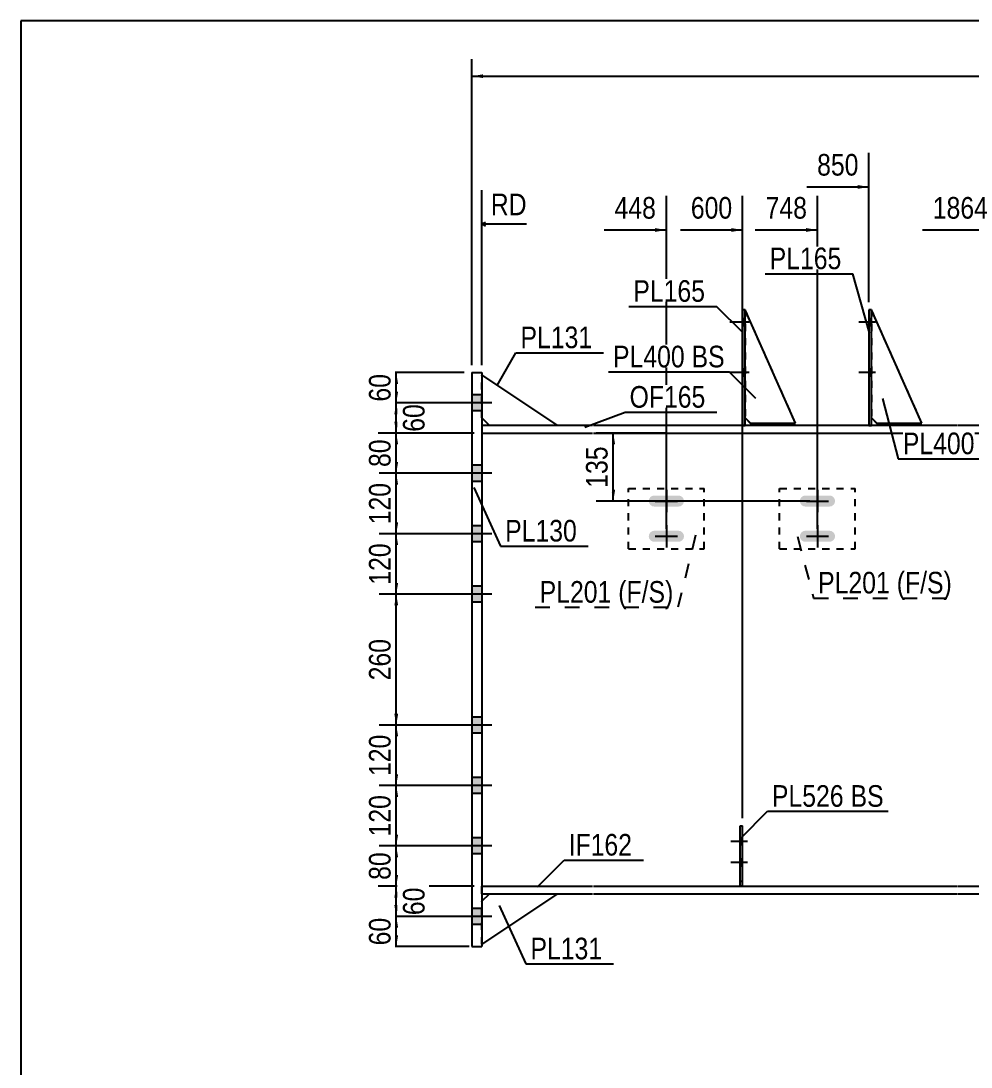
# Model space of a CAD drawing. Header units: millimetres. Extents: x -64 to 339, y -192 to 85.
# Drawn here: x -61 to 64.8, y -53.9 to 84.6 of the extents above; entities that cross this region are included whole.
import ezdxf

# ---------------------------------------------------------------- set-up
doc = ezdxf.new("R2010")
doc.units = ezdxf.units.MM
doc.linetypes.add('DXK_LINE_DOT1', pattern=[1.8814, 0.9407, -0.9407])
doc.linetypes.add('DXK_LINE_DOT2', pattern=[3.9198, 1.9599, -1.9599])
doc.styles.add('Arial Narrow', font='ARIALN.TTF', dxfattribs={"height": 0.2})

# ---------------------------------------------------------------- blocks, each defined once
blk = doc.blocks.new('Unknown-627019314-13507')
at = {"color": 5, "linetype": 'Continuous'}
for p, q in [((338.98, 84.57), (-61.02, 84.57)), ((-61.02, 84.57), (-61.02, -192.43))]:
    blk.add_line(p, q, dxfattribs=at)
blk = doc.blocks.new('Part-627019314-7833 - 7780')
at = {"color": 2, "linetype": 'Continuous'}
for p, q in [((34.85, 46.33), (34.51, 46.33)), ((34.51, 46.33), (34.52, 31)), ((34.85, 31), (34.85, 46.33))]:
    blk.add_line(p, q, dxfattribs=at)
at = {"color": 7, "linetype": 'DXK_LINE_DOT1'}
blk.add_line((34.52, 31), (34.85, 31), dxfattribs=at)
blk = doc.blocks.new('Part-627019314-7795 - 7780')
at = {"color": 2, "linetype": 'Continuous'}
for p, q in [((0, 31), (0, 30)), ((14.67, 31), (0, 31)), ((62.92, 31), (14.77, 31)), ((80.05, 31), (63.02, 31)), ((84.82, 31), (80.15, 31)), ((84.82, 30), (84.82, 31)), ((0, 30), (14.67, 30)), ((14.77, 30), (62.92, 30)), ((63.02, 30), (80.05, 30)), ((80.15, 30), (84.82, 30))]:
    blk.add_line(p, q, dxfattribs=at)
blk = doc.blocks.new('Part-627019314-7806 - 7780')
at = {"color": 2, "linetype": 'Continuous'}
for p, q in [((0, -31), (0, -30)), ((0, -30), (14.67, -30)), ((14.77, -30), (62.92, -30)), ((63.02, -30), (80.05, -30)), ((80.15, -30), (84.82, -30)), ((84.82, -31), (84.82, -30)), ((0, -31), (14.67, -31)), ((14.77, -31), (62.92, -31)), ((63.02, -31), (80.05, -31)), ((80.15, -31), (84.82, -31))]:
    blk.add_line(p, q, dxfattribs=at)
blk = doc.blocks.new('Part-627019314-7810 - 7780')
at = {"color": 2, "linetype": 'Continuous'}
for p, q in [((-1.33, 38), (0, 38)), ((-1.33, 38), (-1.33, -38)), ((0, 38), (0, -38)), ((-1.33, -38), (0, -38))]:
    blk.add_line(p, q, dxfattribs=at)
blk = doc.blocks.new('Part-627019314-7813 - 7780')
at = {"color": 2, "linetype": 'Continuous'}
for p, q in [((10, -31), (0, -37.67)), ((0, -32), (1, -31))]:
    blk.add_line(p, q, dxfattribs=at)
at = {"color": 7, "linetype": 'DXK_LINE_DOT1'}
for p, q in [((1, -31), (10, -31)), ((0, -37.67), (0, -32))]:
    blk.add_line(p, q, dxfattribs=at)
blk = doc.blocks.new('Part-627019314-7815 - 7780')
at = {"color": 2, "linetype": 'Continuous'}
for p, q in [((0, 37.67), (10, 31)), ((1, 31), (0, 32))]:
    blk.add_line(p, q, dxfattribs=at)
at = {"color": 7, "linetype": 'DXK_LINE_DOT1'}
for p, q in [((0, 32), (0, 37.67)), ((10, 31), (1, 31))]:
    blk.add_line(p, q, dxfattribs=at)
blk = doc.blocks.new('Part-627019314-7893 - 7780')
at = {"color": 2, "linetype": 'Continuous'}
for p, q in [((58.25, 31.33), (51.58, 46.33)), ((51.58, 32), (52.25, 31.33)), ((52.25, 31.33), (58.25, 31.33))]:
    blk.add_line(p, q, dxfattribs=at)
blk = doc.blocks.new('Part-627019314-7831 - 7780')
at = {"color": 7, "linetype": 'DXK_LINE_DOT1'}
for p, q in [((39.43, 14.67), (39.43, 22.67)), ((39.43, 22.67), (49.43, 22.67)), ((49.43, 14.67), (49.43, 22.67)), ((39.43, 14.67), (49.43, 14.67))]:
    blk.add_line(p, q, dxfattribs=at)
blk = doc.blocks.new('Part-627019314-7832 - 7780')
at = {"color": 7, "linetype": 'DXK_LINE_DOT1'}
for p, q in [((19.43, 14.67), (19.43, 22.67)), ((19.43, 22.67), (29.43, 22.67)), ((29.43, 14.67), (29.43, 22.67)), ((19.43, 14.67), (29.43, 14.67))]:
    blk.add_line(p, q, dxfattribs=at)
blk = doc.blocks.new('Part-627019314-7837 - 7780')
at = {"color": 7, "linetype": 'DXK_LINE_DOT1'}
for p, q in [((34.85, 46.33), (34.85, 32)), ((41.52, 31.33), (34.85, 46.33)), ((34.85, 32), (35.52, 31.33)), ((35.52, 31.33), (41.52, 31.33))]:
    blk.add_line(p, q, dxfattribs=at)
blk = doc.blocks.new('Part-627019314-7838 - 7780')
at = {"color": 7, "linetype": 'DXK_LINE_DOT1'}
for p, q in [((34.19, -30), (34.19, -22)), ((34.19, -22), (34.53, -22)), ((34.53, -30), (34.53, -22)), ((34.19, -29.33), (34.53, -29.33)), ((34.53, -30), (34.19, -30))]:
    blk.add_line(p, q, dxfattribs=at)
blk = doc.blocks.new('Part-627019314-7864 - 7780')
at = {"color": 2, "linetype": 'Continuous'}
for p, q in [((51.58, 46.33), (51.25, 46.33)), ((51.25, 46.33), (51.25, 31)), ((51.58, 31), (51.58, 46.33))]:
    blk.add_line(p, q, dxfattribs=at)
at = {"color": 7, "linetype": 'DXK_LINE_DOT1'}
blk.add_line((51.25, 31), (51.58, 31), dxfattribs=at)
blk = doc.blocks.new('Part-627019314-7876 - 7780')
at = {"color": 7, "linetype": 'DXK_LINE_DOT1'}
for p, q in [((51.58, 46.33), (51.58, 32)), ((58.25, 31.33), (51.58, 46.33)), ((51.58, 32), (52.25, 31.33)), ((52.25, 31.33), (58.25, 31.33))]:
    blk.add_line(p, q, dxfattribs=at)
blk = doc.blocks.new('Part-627019314-7882 - 7780')
at = {"color": 2, "linetype": 'Continuous'}
for p, q in [((34.19, -30), (34.19, -22)), ((34.19, -22), (34.53, -22)), ((34.53, -30), (34.53, -22))]:
    blk.add_line(p, q, dxfattribs=at)
blk = doc.blocks.new('Part-627019314-7885 - 7780')
at = {"color": 2, "linetype": 'Continuous'}
for p, q in [((41.52, 31.33), (34.85, 46.33)), ((34.85, 32), (35.52, 31.33)), ((35.52, 31.33), (41.52, 31.33))]:
    blk.add_line(p, q, dxfattribs=at)
blk = doc.blocks.new('Part-627019314-7905 - 7780')
at = {"color": 7, "linetype": 'DXK_LINE_DOT1'}
for p, q in [((0, 30), (0, -30)), ((0, 30), (14.67, 30)), ((14.77, 30), (62.92, 30)), ((63.02, 30), (80.05, 30)), ((80.15, 30), (89.49, 30)), ((89.59, 30), (106.78, 30)), ((106.88, 30), (123.91, 30)), ((124.01, 30), (165.79, 30)), ((165.79, 30), (165.79, -30)), ((0, -30), (14.67, -30)), ((14.77, -30), (62.92, -30)), ((63.02, -30), (80.05, -30)), ((80.15, -30), (89.49, -30)), ((89.59, -30), (106.78, -30)), ((106.88, -30), (123.91, -30)), ((124.01, -30), (165.79, -30))]:
    blk.add_line(p, q, dxfattribs=at)
blk = doc.blocks.new('Bolt-627019314-7906 - 7780')
at = {"linetype": 'Continuous'}
for points in [[(-1.33, 35.07), (-1.33, 32.93), (0, 32.93), (0, 35.07)], [(-1.33, 35.07), (-1.33, 32.93), (0, 32.93), (0, 35.07)], [(-1.33, 25.73), (-1.33, 23.6), (0, 23.6), (0, 25.73)], [(-1.33, 25.73), (-1.33, 23.6), (0, 23.6), (0, 25.73)], [(-1.33, 17.73), (-1.33, 15.6), (0, 15.6), (0, 17.73)], [(-1.33, 17.73), (-1.33, 15.6), (0, 15.6), (0, 17.73)], [(-1.33, 9.73), (-1.33, 7.6), (0, 7.6), (0, 9.73)], [(-1.33, 9.73), (-1.33, 7.6), (0, 7.6), (0, 9.73)], [(-1.33, -7.6), (-1.33, -9.73), (0, -9.73), (0, -7.6)], [(-1.33, -7.6), (-1.33, -9.73), (0, -9.73), (0, -7.6)], [(-1.33, -15.6), (-1.33, -17.73), (0, -17.73), (0, -15.6)], [(-1.33, -15.6), (-1.33, -17.73), (0, -17.73), (0, -15.6)], [(-1.33, -23.6), (-1.33, -25.73), (0, -25.73), (0, -23.6)], [(-1.33, -23.6), (-1.33, -25.73), (0, -25.73), (0, -23.6)], [(-1.33, -32.93), (-1.33, -35.07), (0, -35.07), (0, -32.93)], [(-1.33, -32.93), (-1.33, -35.07), (0, -35.07), (0, -32.93)]]:
    blk.add_hatch(color=3, dxfattribs=at).paths.add_polyline_path(points)
at = {"color": 3, "linetype": 'Continuous'}
for p, q in [((0, 35.07), (-1.33, 35.07)), ((0, 35.07), (-1.33, 35.07)), ((1.32, 34), (-6.67, 34)), ((1.32, 34), (-6.67, 34)), ((0, 32.93), (-1.33, 32.93)), ((0, 32.93), (-1.33, 32.93)), ((0, 25.73), (-1.33, 25.73)), ((0, 25.73), (-1.33, 25.73)), ((1.32, 24.67), (-6.67, 24.67)), ((1.32, 24.67), (-6.67, 24.67)), ((0, 23.6), (-1.33, 23.6)), ((0, 23.6), (-1.33, 23.6)), ((1.32, 16.67), (-6.67, 16.67)), ((1.32, 16.67), (-6.67, 16.67)), ((0, 17.73), (-1.33, 17.73)), ((0, 17.73), (-1.33, 17.73)), ((0, 15.6), (-1.33, 15.6)), ((0, 15.6), (-1.33, 15.6)), ((0, 9.73), (-1.33, 9.73)), ((0, 9.73), (-1.33, 9.73)), ((1.32, 8.67), (-6.67, 8.67)), ((1.32, 8.67), (-6.67, 8.67)), ((0, 7.6), (-1.33, 7.6)), ((0, 7.6), (-1.33, 7.6)), ((0, -7.6), (-1.33, -7.6)), ((0, -7.6), (-1.33, -7.6)), ((1.32, -8.67), (-6.67, -8.67)), ((1.32, -8.67), (-6.67, -8.67)), ((0, -9.73), (-1.33, -9.73)), ((0, -9.73), (-1.33, -9.73)), ((0, -15.6), (-1.33, -15.6)), ((0, -15.6), (-1.33, -15.6)), ((1.32, -16.67), (-6.67, -16.67)), ((1.32, -16.67), (-6.67, -16.67)), ((0, -17.73), (-1.33, -17.73)), ((0, -17.73), (-1.33, -17.73)), ((1.32, -24.67), (-6.67, -24.67)), ((1.32, -24.67), (-6.67, -24.67)), ((0, -23.6), (-1.33, -23.6)), ((0, -23.6), (-1.33, -23.6)), ((0, -25.73), (-1.33, -25.73)), ((0, -25.73), (-1.33, -25.73)), ((0, -32.93), (-1.33, -32.93)), ((0, -32.93), (-1.33, -32.93)), ((1.32, -34), (-6.67, -34)), ((1.32, -34), (-6.67, -34)), ((0, -35.07), (-1.33, -35.07)), ((0, -35.07), (-1.33, -35.07))]:
    blk.add_line(p, q, dxfattribs=at)
blk = doc.blocks.new('Bolt-627019314-7919 - 7780')
at = {"linetype": 'Continuous'}
for points in [[(46.71, 20.72), (46.77, 21), (46.71, 21.28), (46.55, 21.52), (46.31, 21.68), (46.03, 21.73), (42.83, 21.73), (42.55, 21.68), (42.32, 21.52), (42.16, 21.28), (42.1, 21), (42.16, 20.72), (42.32, 20.48), (42.55, 20.32), (42.83, 20.27), (46.03, 20.27), (46.31, 20.32), (46.55, 20.48)], [(46.71, 16.05), (46.77, 16.33), (46.71, 16.61), (46.55, 16.85), (46.31, 17.01), (46.03, 17.07), (42.83, 17.07), (42.55, 17.01), (42.32, 16.85), (42.16, 16.61), (42.1, 16.33), (42.16, 16.05), (42.32, 15.82), (42.55, 15.66), (42.83, 15.6), (46.03, 15.6), (46.31, 15.66), (46.55, 15.82)]]:
    blk.add_hatch(color=3, dxfattribs=at).paths.add_polyline_path(points)
at = {"color": 3, "linetype": 'Continuous'}
for p, q in [((44.43, 22.47), (44.43, 19.53)), ((42.97, 21), (45.9, 21)), ((44.43, 17.8), (44.43, 14.87)), ((42.97, 16.33), (45.9, 16.33))]:
    blk.add_line(p, q, dxfattribs=at)
blk = doc.blocks.new('Bolt-627019314-7920 - 7780')
at = {"linetype": 'Continuous'}
for points in [[(26.71, 20.72), (26.77, 21), (26.71, 21.28), (26.55, 21.52), (26.31, 21.68), (26.03, 21.73), (22.83, 21.73), (22.55, 21.68), (22.32, 21.52), (22.16, 21.28), (22.1, 21), (22.16, 20.72), (22.32, 20.48), (22.55, 20.32), (22.83, 20.27), (26.03, 20.27), (26.31, 20.32), (26.55, 20.48)], [(26.71, 16.05), (26.77, 16.33), (26.71, 16.61), (26.55, 16.85), (26.31, 17.01), (26.03, 17.07), (22.83, 17.07), (22.55, 17.01), (22.32, 16.85), (22.16, 16.61), (22.1, 16.33), (22.16, 16.05), (22.32, 15.82), (22.55, 15.66), (22.83, 15.6), (26.03, 15.6), (26.31, 15.66), (26.55, 15.82)]]:
    blk.add_hatch(color=3, dxfattribs=at).paths.add_polyline_path(points)
at = {"color": 3, "linetype": 'Continuous'}
for p, q in [((24.43, 22.47), (24.43, 19.53)), ((22.97, 21), (25.9, 21)), ((24.43, 17.8), (24.43, 14.87)), ((22.97, 16.33), (25.9, 16.33))]:
    blk.add_line(p, q, dxfattribs=at)
blk = doc.blocks.new('Bolt-627019314-7921 - 7780')
at = {"linetype": 'Continuous'}
for points in [[(34.85, 44.2), (34.85, 45.13), (34.51, 45.13), (34.51, 44.2)], [(34.85, 44.2), (34.85, 45.13), (34.51, 45.13), (34.51, 44.2)], [(34.85, 44.2), (34.85, 45.13), (34.51, 45.13), (34.51, 44.2)], [(34.85, 37.53), (34.85, 38.47), (34.52, 38.47), (34.52, 37.53)], [(34.85, 37.53), (34.85, 38.47), (34.52, 38.47), (34.52, 37.53)], [(34.85, 37.53), (34.85, 38.47), (34.52, 38.47), (34.52, 37.53)]]:
    blk.add_hatch(color=3, dxfattribs=at).paths.add_polyline_path(points)
at = {"color": 3, "linetype": 'Continuous'}
for p, q in [((35.38, 44.67), (32.85, 44.67)), ((35.38, 44.67), (32.85, 44.67)), ((35.38, 44.67), (32.85, 44.67)), ((34.85, 45.13), (34.51, 45.13)), ((34.85, 45.13), (34.51, 45.13)), ((34.85, 45.13), (34.51, 45.13)), ((34.85, 44.2), (34.51, 44.2)), ((34.85, 44.2), (34.51, 44.2)), ((34.85, 44.2), (34.51, 44.2)), ((35.38, 38), (32.85, 38)), ((35.38, 38), (32.85, 38)), ((35.38, 38), (32.85, 38)), ((34.85, 38.47), (34.52, 38.47)), ((34.85, 38.47), (34.52, 38.47)), ((34.85, 38.47), (34.52, 38.47)), ((34.85, 37.53), (34.52, 37.53)), ((34.85, 37.53), (34.52, 37.53)), ((34.85, 37.53), (34.52, 37.53))]:
    blk.add_line(p, q, dxfattribs=at)
blk = doc.blocks.new('Bolt-627019314-7925 - 7780')
at = {"color": 3, "linetype": 'DXK_LINE_DOT2'}
for p, q in [((35.16, -24.06), (32.96, -24.06)), ((34.53, -23.59), (34.19, -23.59)), ((34.53, -24.53), (34.19, -24.53)), ((35.16, -26.87), (32.96, -26.87)), ((34.53, -26.4), (34.19, -26.4)), ((34.53, -27.33), (34.19, -27.33))]:
    blk.add_line(p, q, dxfattribs=at)
blk = doc.blocks.new('Bolt-627019314-7942 - 7780')
at = {"linetype": 'Continuous'}
for points in [[(51.58, 44.2), (51.58, 45.13), (51.25, 45.13), (51.25, 44.2)], [(51.58, 44.2), (51.58, 45.13), (51.25, 45.13), (51.25, 44.2)], [(51.58, 44.2), (51.58, 45.13), (51.25, 45.13), (51.25, 44.2)], [(51.58, 37.53), (51.58, 38.47), (51.25, 38.47), (51.25, 37.53)], [(51.58, 37.53), (51.58, 38.47), (51.25, 38.47), (51.25, 37.53)], [(51.58, 37.53), (51.58, 38.47), (51.25, 38.47), (51.25, 37.53)]]:
    blk.add_hatch(color=3, dxfattribs=at).paths.add_polyline_path(points)
at = {"color": 3, "linetype": 'Continuous'}
for p, q in [((52.11, 44.67), (49.91, 44.67)), ((52.11, 44.67), (49.91, 44.67)), ((52.11, 44.67), (49.91, 44.67)), ((51.58, 45.13), (51.25, 45.13)), ((51.58, 45.13), (51.25, 45.13)), ((51.58, 45.13), (51.25, 45.13)), ((51.58, 44.2), (51.25, 44.2)), ((51.58, 44.2), (51.25, 44.2)), ((51.58, 44.2), (51.25, 44.2)), ((52.12, 38), (49.92, 38)), ((52.12, 38), (49.92, 38)), ((52.12, 38), (49.92, 38)), ((51.58, 38.47), (51.25, 38.47)), ((51.58, 38.47), (51.25, 38.47)), ((51.58, 38.47), (51.25, 38.47)), ((51.58, 37.53), (51.25, 37.53)), ((51.58, 37.53), (51.25, 37.53)), ((51.58, 37.53), (51.25, 37.53))]:
    blk.add_line(p, q, dxfattribs=at)
blk = doc.blocks.new('Bolt-627019314-7953 - 7780')
at = {"linetype": 'Continuous'}
for points in [[(34.53, -24.53), (34.53, -23.59), (34.19, -23.59), (34.19, -24.53)], [(34.53, -27.33), (34.53, -26.4), (34.19, -26.4), (34.19, -27.33)]]:
    blk.add_hatch(color=3, dxfattribs=at).paths.add_polyline_path(points)
at = {"color": 3, "linetype": 'Continuous'}
for p, q in [((35.16, -24.06), (32.96, -24.06)), ((34.53, -23.59), (34.19, -23.59)), ((34.53, -24.53), (34.19, -24.53)), ((35.16, -26.87), (32.96, -26.87)), ((34.53, -26.4), (34.19, -26.4)), ((34.53, -27.33), (34.19, -27.33))]:
    blk.add_line(p, q, dxfattribs=at)
blk = doc.blocks.new('StraightDimension-627019314-19013 - 7780')
at = {"linetype": 'Continuous'}
blk.add_hatch(color=7, dxfattribs=at).paths.add_polyline_path([(66.88, 57.14), (68.38, 56.89), (66.88, 56.64)])
at = {"color": 7, "linetype": 'Continuous'}
for p, q in [((68.38, 47.33), (68.38, 61.39)), ((58.32, 56.89), (68.38, 56.89))]:
    blk.add_line(p, q, dxfattribs=at)
at = {"color": 0}
blk.add_wipeout([(67.61, 57.79), (67.61, 61.99), (59.1, 61.99), (59.1, 57.79)], dxfattribs=at)
at = {"color": 3, "style": 'Arial Narrow'}
blk.add_text('1864', height=2.863, dxfattribs=at).set_placement((59.7, 58.39))
blk = doc.blocks.new('StraightDimension-627019314-15711 - 7780')
at = {"linetype": 'Continuous'}
for points in [[(-11.58, 32.5), (-11.33, 34), (-11.08, 32.5)], [(-11.08, 31.5), (-11.33, 30), (-11.58, 31.5)]]:
    blk.add_hatch(color=7, dxfattribs=at).paths.add_polyline_path(points)
at = {"color": 7, "linetype": 'Continuous'}
for p, q in [((-1, 34), (-13.73, 34)), ((-11.33, 30), (-11.33, 34)), ((-1, 30), (-13.73, 30))]:
    blk.add_line(p, q, dxfattribs=at)
at = {"color": 0}
blk.add_wipeout([(-6.98, 34.43), (-11.18, 34.43), (-11.18, 29.57), (-6.98, 29.57)], dxfattribs=at)
at = {"color": 3, "style": 'Arial Narrow'}
blk.add_text('60', height=2.863, rotation=90.0002, dxfattribs=at).set_placement((-7.58, 30.17))
blk = doc.blocks.new('StraightDimension-627019314-19017 - 7780')
at = {"linetype": 'Continuous'}
blk.add_hatch(color=7, dxfattribs=at).paths.add_polyline_path([(22.93, 57.14), (24.43, 56.89), (22.93, 56.64)])
at = {"color": 7, "linetype": 'Continuous'}
for p, q in [((24.43, 17.33), (24.43, 61.39)), ((16.2, 56.89), (24.43, 56.89))]:
    blk.add_line(p, q, dxfattribs=at)
at = {"color": 0, "linetype": 'Continuous'}
blk.add_wipeout([(6.53, 58.24), (6.53, 62.44), (0.59, 62.44), (0.59, 58.24)], dxfattribs=at)
at = {"color": 7, "linetype": 'Continuous'}
for p, q in [((0, 39), (0, 62.14)), ((0.5, 57.89), (0, 57.64)), ((0.5, 57.39), (0, 57.64)), ((5.93, 57.64), (0, 57.64))]:
    blk.add_line(p, q, dxfattribs=at)
at = {"color": 3, "linetype": 'Continuous', "style": 'Arial Narrow'}
blk.add_text('RD', height=2.863, dxfattribs=at).set_placement((1.19, 58.84))
at = {"color": 0}
blk.add_wipeout([(23.66, 57.79), (23.66, 61.99), (16.97, 61.99), (16.97, 57.79)], dxfattribs=at)
at = {"color": 3, "style": 'Arial Narrow'}
blk.add_text('448', height=2.863, dxfattribs=at).set_placement((17.57, 58.39))
blk = doc.blocks.new('StraightDimension-627019314-19015 - 7780')
at = {"linetype": 'Continuous'}
blk.add_hatch(color=7, dxfattribs=at).paths.add_polyline_path([(42.93, 57.14), (44.43, 56.89), (42.93, 56.64)])
at = {"color": 7, "linetype": 'Continuous'}
for p, q in [((44.43, 17.33), (44.43, 61.39)), ((36.2, 56.89), (44.43, 56.89))]:
    blk.add_line(p, q, dxfattribs=at)
at = {"color": 0}
blk.add_wipeout([(43.66, 57.79), (43.66, 61.99), (36.97, 61.99), (36.97, 57.79)], dxfattribs=at)
at = {"color": 3, "style": 'Arial Narrow'}
blk.add_text('748', height=2.863, dxfattribs=at).set_placement((37.57, 58.39))
blk = doc.blocks.new('StraightDimension-627019314-14306 - 7780')
at = {"linetype": 'Continuous'}
for points in [[(17.15, 28.5), (17.4, 30), (17.65, 28.5)], [(17.65, 22.5), (17.4, 21), (17.15, 22.5)]]:
    blk.add_hatch(color=7, dxfattribs=at).paths.add_polyline_path(points)
at = {"color": 7, "linetype": 'Continuous'}
for p, q in [((24.34, 30), (15.15, 30)), ((17.4, 21), (17.4, 30)), ((43.43, 21), (15.15, 21))]:
    blk.add_line(p, q, dxfattribs=at)
at = {"color": 0}
blk.add_wipeout([(17.25, 28.84), (13.05, 28.84), (13.05, 22.16), (17.25, 22.16)], dxfattribs=at)
at = {"color": 3, "style": 'Arial Narrow'}
blk.add_text('135', height=2.863, rotation=90.0002, dxfattribs=at).set_placement((16.65, 22.76))
blk = doc.blocks.new('StraightDimension-627019314-15717 - 7780')
at = {"linetype": 'Continuous'}
for points in [[(-11.58, -18.17), (-11.33, -16.67), (-11.08, -18.17)], [(-11.08, -23.17), (-11.33, -24.67), (-11.58, -23.17)]]:
    blk.add_hatch(color=7, dxfattribs=at).paths.add_polyline_path(points)
at = {"color": 7, "linetype": 'Continuous'}
for p, q in [((-1, -16.67), (-13.58, -16.67)), ((-11.33, -24.67), (-11.33, -16.67)), ((-1, -24.67), (-13.58, -24.67))]:
    blk.add_line(p, q, dxfattribs=at)
at = {"color": 0}
blk.add_wipeout([(-11.48, -17.32), (-15.68, -17.32), (-15.68, -24.01), (-11.48, -24.01)], dxfattribs=at)
at = {"color": 3, "style": 'Arial Narrow'}
blk.add_text('120', height=2.863, rotation=90.0002, dxfattribs=at).set_placement((-12.08, -23.41))
blk = doc.blocks.new('StraightDimension-627019314-15710 - 7780')
at = {"linetype": 'Continuous'}
for points in [[(-11.58, 36.5), (-11.33, 38), (-11.08, 36.5)], [(-11.08, 35.5), (-11.33, 34), (-11.58, 35.5)]]:
    blk.add_hatch(color=7, dxfattribs=at).paths.add_polyline_path(points)
at = {"color": 7, "linetype": 'Continuous'}
for p, q in [((-2.33, 38), (-13.58, 38)), ((-11.33, 34), (-11.33, 38)), ((-1, 34), (-13.58, 34))]:
    blk.add_line(p, q, dxfattribs=at)
at = {"color": 0}
blk.add_wipeout([(-11.48, 38.43), (-15.68, 38.43), (-15.68, 33.57), (-11.48, 33.57)], dxfattribs=at)
at = {"color": 3, "style": 'Arial Narrow'}
blk.add_text('60', height=2.863, rotation=90.0002, dxfattribs=at).set_placement((-12.08, 34.17))
blk = doc.blocks.new('StraightDimension-627019314-15712 - 7780')
at = {"linetype": 'Continuous'}
for points in [[(-11.58, 28.5), (-11.33, 30), (-11.08, 28.5)], [(-11.08, 26.17), (-11.33, 24.67), (-11.58, 26.17)]]:
    blk.add_hatch(color=7, dxfattribs=at).paths.add_polyline_path(points)
at = {"color": 7, "linetype": 'Continuous'}
for p, q in [((-1, 30), (-13.58, 30)), ((-11.33, 24.67), (-11.33, 30)), ((-1, 24.67), (-13.58, 24.67))]:
    blk.add_line(p, q, dxfattribs=at)
at = {"color": 0}
blk.add_wipeout([(-11.48, 29.76), (-15.68, 29.76), (-15.68, 24.91), (-11.48, 24.91)], dxfattribs=at)
at = {"color": 3, "style": 'Arial Narrow'}
blk.add_text('80', height=2.863, rotation=90.0002, dxfattribs=at).set_placement((-12.08, 25.51))
blk = doc.blocks.new('StraightDimension-627019314-15713 - 7780')
at = {"linetype": 'Continuous'}
for points in [[(-11.58, 23.17), (-11.33, 24.67), (-11.08, 23.17)], [(-11.08, 18.17), (-11.33, 16.67), (-11.58, 18.17)]]:
    blk.add_hatch(color=7, dxfattribs=at).paths.add_polyline_path(points)
at = {"color": 7, "linetype": 'Continuous'}
for p, q in [((-1, 24.67), (-13.58, 24.67)), ((-11.33, 16.67), (-11.33, 24.67)), ((-1, 16.67), (-13.58, 16.67))]:
    blk.add_line(p, q, dxfattribs=at)
at = {"color": 0}
blk.add_wipeout([(-11.48, 24.01), (-15.68, 24.01), (-15.68, 17.32), (-11.48, 17.32)], dxfattribs=at)
at = {"color": 3, "style": 'Arial Narrow'}
blk.add_text('120', height=2.863, rotation=90.0002, dxfattribs=at).set_placement((-12.08, 17.92))
blk = doc.blocks.new('StraightDimension-627019314-15714 - 7780')
at = {"linetype": 'Continuous'}
for points in [[(-11.58, 15.17), (-11.33, 16.67), (-11.08, 15.17)], [(-11.08, 10.17), (-11.33, 8.67), (-11.58, 10.17)]]:
    blk.add_hatch(color=7, dxfattribs=at).paths.add_polyline_path(points)
at = {"color": 7, "linetype": 'Continuous'}
for p, q in [((-1, 16.67), (-13.58, 16.67)), ((-11.33, 8.67), (-11.33, 16.67)), ((-1, 8.67), (-13.58, 8.67))]:
    blk.add_line(p, q, dxfattribs=at)
at = {"color": 0}
blk.add_wipeout([(-11.48, 16.01), (-15.68, 16.01), (-15.68, 9.32), (-11.48, 9.32)], dxfattribs=at)
at = {"color": 3, "style": 'Arial Narrow'}
blk.add_text('120', height=2.863, rotation=90.0002, dxfattribs=at).set_placement((-12.08, 9.92))
blk = doc.blocks.new('StraightDimension-627019314-15715 - 7780')
at = {"linetype": 'Continuous'}
for points in [[(-11.58, 7.17), (-11.33, 8.67), (-11.08, 7.17)], [(-11.08, -7.17), (-11.33, -8.67), (-11.58, -7.17)]]:
    blk.add_hatch(color=7, dxfattribs=at).paths.add_polyline_path(points)
at = {"color": 7, "linetype": 'Continuous'}
for p, q in [((-1, 8.67), (-13.58, 8.67)), ((-11.33, -8.67), (-11.33, 8.67)), ((-1, -8.67), (-13.58, -8.67))]:
    blk.add_line(p, q, dxfattribs=at)
at = {"color": 0}
blk.add_wipeout([(-11.48, 3.34), (-15.68, 3.34), (-15.68, -3.34), (-11.48, -3.34)], dxfattribs=at)
at = {"color": 3, "style": 'Arial Narrow'}
blk.add_text('260', height=2.863, rotation=90.0002, dxfattribs=at).set_placement((-12.08, -2.74))
blk = doc.blocks.new('StraightDimension-627019314-15716 - 7780')
at = {"linetype": 'Continuous'}
for points in [[(-11.58, -10.17), (-11.33, -8.67), (-11.08, -10.17)], [(-11.08, -15.17), (-11.33, -16.67), (-11.58, -15.17)]]:
    blk.add_hatch(color=7, dxfattribs=at).paths.add_polyline_path(points)
at = {"color": 7, "linetype": 'Continuous'}
for p, q in [((-1, -8.67), (-13.58, -8.67)), ((-11.33, -16.67), (-11.33, -8.67)), ((-1, -16.67), (-13.58, -16.67))]:
    blk.add_line(p, q, dxfattribs=at)
at = {"color": 0}
blk.add_wipeout([(-11.48, -9.32), (-15.68, -9.32), (-15.68, -16.01), (-11.48, -16.01)], dxfattribs=at)
at = {"color": 3, "style": 'Arial Narrow'}
blk.add_text('120', height=2.863, rotation=90.0002, dxfattribs=at).set_placement((-12.08, -15.41))
blk = doc.blocks.new('StraightDimension-627019314-15718 - 7780')
at = {"linetype": 'Continuous'}
for points in [[(-11.58, -26.17), (-11.33, -24.67), (-11.08, -26.17)], [(-11.08, -28.5), (-11.33, -30), (-11.58, -28.5)]]:
    blk.add_hatch(color=7, dxfattribs=at).paths.add_polyline_path(points)
at = {"color": 7, "linetype": 'Continuous'}
for p, q in [((-1, -24.67), (-13.58, -24.67)), ((-11.33, -30), (-11.33, -24.67)), ((-1, -30), (-13.58, -30))]:
    blk.add_line(p, q, dxfattribs=at)
at = {"color": 0}
blk.add_wipeout([(-11.48, -24.91), (-15.68, -24.91), (-15.68, -29.76), (-11.48, -29.76)], dxfattribs=at)
at = {"color": 3, "style": 'Arial Narrow'}
blk.add_text('80', height=2.863, rotation=90.0002, dxfattribs=at).set_placement((-12.08, -29.16))
blk = doc.blocks.new('StraightDimension-627019314-15719 - 7780')
at = {"linetype": 'Continuous'}
for points in [[(-11.58, -31.5), (-11.33, -30), (-11.08, -31.5)], [(-11.08, -32.5), (-11.33, -34), (-11.58, -32.5)]]:
    blk.add_hatch(color=7, dxfattribs=at).paths.add_polyline_path(points)
at = {"color": 7, "linetype": 'Continuous'}
for p, q in [((-1, -30), (-13.73, -30)), ((-11.33, -34), (-11.33, -30)), ((-1, -34), (-13.73, -34))]:
    blk.add_line(p, q, dxfattribs=at)
at = {"color": 0}
blk.add_wipeout([(-6.98, -29.57), (-11.18, -29.57), (-11.18, -34.43), (-6.98, -34.43)], dxfattribs=at)
at = {"color": 3, "style": 'Arial Narrow'}
blk.add_text('60', height=2.863, rotation=90.0002, dxfattribs=at).set_placement((-7.58, -33.83))
blk = doc.blocks.new('StraightDimension-627019314-15720 - 7780')
at = {"linetype": 'Continuous'}
for points in [[(-11.58, -35.5), (-11.33, -34), (-11.08, -35.5)], [(-11.08, -36.5), (-11.33, -38), (-11.58, -36.5)]]:
    blk.add_hatch(color=7, dxfattribs=at).paths.add_polyline_path(points)
at = {"color": 7, "linetype": 'Continuous'}
for p, q in [((-1, -34), (-13.58, -34)), ((-11.33, -38), (-11.33, -34)), ((-1.67, -38), (-13.58, -38))]:
    blk.add_line(p, q, dxfattribs=at)
at = {"color": 0}
blk.add_wipeout([(-11.48, -33.57), (-15.68, -33.57), (-15.68, -38.43), (-11.48, -38.43)], dxfattribs=at)
at = {"color": 3, "style": 'Arial Narrow'}
blk.add_text('60', height=2.863, rotation=90.0002, dxfattribs=at).set_placement((-12.08, -37.83))
blk = doc.blocks.new('StraightDimension-627019314-15827 - 7780')
at = {"linetype": 'Continuous'}
blk.add_hatch(color=7, dxfattribs=at).paths.add_polyline_path([(0.17, 77), (-1.33, 77.25), (0.17, 77.5)])
at = {"color": 7, "linetype": 'Continuous'}
for p, q in [((-1.33, 39), (-1.33, 79.5)), ((-1.33, 77.25), (289.29, 77.25))]:
    blk.add_line(p, q, dxfattribs=at)
blk = doc.blocks.new('StraightDimension-627019314-19014 - 7780')
at = {"linetype": 'Continuous'}
blk.add_hatch(color=7, dxfattribs=at).paths.add_polyline_path([(49.75, 62.84), (51.25, 62.59), (49.75, 62.34)])
at = {"color": 7, "linetype": 'Continuous'}
for p, q in [((51.25, 47.33), (51.25, 67.09)), ((43.01, 62.59), (51.25, 62.59))]:
    blk.add_line(p, q, dxfattribs=at)
at = {"color": 0}
blk.add_wipeout([(50.47, 63.49), (50.47, 67.69), (43.79, 67.69), (43.79, 63.49)], dxfattribs=at)
at = {"color": 3, "style": 'Arial Narrow'}
blk.add_text('850', height=2.863, dxfattribs=at).set_placement((44.39, 64.09))
blk = doc.blocks.new('StraightDimension-627019314-19016 - 7780')
at = {"linetype": 'Continuous'}
blk.add_hatch(color=7, dxfattribs=at).paths.add_polyline_path([(33.03, 57.14), (34.53, 56.89), (33.03, 56.64)])
at = {"color": 7, "linetype": 'Continuous'}
for p, q in [((34.53, -21), (34.53, 61.39)), ((26.29, 56.89), (34.53, 56.89))]:
    blk.add_line(p, q, dxfattribs=at)
at = {"color": 0}
blk.add_wipeout([(33.75, 57.79), (33.75, 61.99), (27.07, 61.99), (27.07, 57.79)], dxfattribs=at)
at = {"color": 3, "style": 'Arial Narrow'}
blk.add_text('600', height=2.863, dxfattribs=at).set_placement((27.67, 58.39))
blk = doc.blocks.new('MarkSet-627019314-13684 - 7780')
at = {"color": 0}
for points in [[(47.92, -19.48), (47.92, -16.48), (38.41, -16.48), (38.41, -19.48)], [(53.2, -19.48), (53.2, -16.48), (48.82, -16.48), (48.82, -19.48)]]:
    blk.add_wipeout(points, dxfattribs=at)
for points in [[(47.92, -19.48), (47.92, -16.48), (38.41, -16.48), (38.41, -19.48)], [(53.2, -19.48), (53.2, -16.48), (48.82, -16.48), (48.82, -19.48)]]:
    blk.add_wipeout(points, dxfattribs=at)
at = {"color": 7, "linetype": 'Continuous'}
for p, q in [((34.28, -23.62), (37.81, -20.08)), ((37.81, -20.08), (53.8, -20.08))]:
    blk.add_line(p, q, dxfattribs=at)
at = {"color": 3, "style": 'Arial Narrow'}
for s, p in [('PL526', (38.41, -19.48)), ('BS', (48.82, -19.48))]:
    blk.add_text(s, height=2.863, dxfattribs=at).set_placement(p)
blk = doc.blocks.new('Mark-627019314-13922 - 7780')
at = {"color": 7, "linetype": 'Continuous'}
blk.add_line((34.6, 43.25), (31.07, 46.78), dxfattribs=at)
at = {"color": 0}
blk.add_wipeout([(29.57, 47.38), (29.57, 50.38), (20.06, 50.38), (20.06, 47.38)], dxfattribs=at)
blk.add_wipeout([(29.57, 47.38), (29.57, 50.38), (20.06, 50.38), (20.06, 47.38)], dxfattribs=at)
at = {"color": 7, "linetype": 'Continuous'}
blk.add_line((19.46, 46.78), (31.07, 46.78), dxfattribs=at)
at = {"color": 3, "style": 'Arial Narrow'}
blk.add_text('PL165', height=2.863, dxfattribs=at).set_placement((20.06, 47.38))
blk = doc.blocks.new('MarkSet-627019314-13732 - 7780')
at = {"color": 0}
for points in [[(26.87, 38.7), (26.87, 41.7), (17.37, 41.7), (17.37, 38.7)], [(32.16, 38.7), (32.16, 41.7), (27.77, 41.7), (27.77, 38.7)]]:
    blk.add_wipeout(points, dxfattribs=at)
for points in [[(26.87, 38.7), (26.87, 41.7), (17.37, 41.7), (17.37, 38.7)], [(32.16, 38.7), (32.16, 41.7), (27.77, 41.7), (27.77, 38.7)]]:
    blk.add_wipeout(points, dxfattribs=at)
at = {"color": 7, "linetype": 'Continuous'}
for p in [(16.77, 38.1), (36.29, 34.56)]:
    blk.add_line(p, (32.76, 38.1), dxfattribs=at)
at = {"color": 3, "style": 'Arial Narrow'}
for s, p in [('PL400', (17.37, 38.7)), ('BS', (27.77, 38.7))]:
    blk.add_text(s, height=2.863, dxfattribs=at).set_placement(p)
blk = doc.blocks.new('MarkSet-627019314-13842 - 7780')
at = {"color": 0}
for points in [[(65.25, 27.2), (65.25, 30.2), (55.74, 30.2), (55.74, 27.2)], [(70.53, 27.2), (70.53, 30.2), (66.15, 30.2), (66.15, 27.2)]]:
    blk.add_wipeout(points, dxfattribs=at)
for points in [[(65.25, 27.2), (65.25, 30.2), (55.74, 30.2), (55.74, 27.2)], [(70.53, 27.2), (70.53, 30.2), (66.15, 30.2), (66.15, 27.2)]]:
    blk.add_wipeout(points, dxfattribs=at)
at = {"color": 7, "linetype": 'Continuous'}
for p, q in [((53.03, 34.56), (55.14, 26.6)), ((55.14, 26.6), (71.13, 26.6))]:
    blk.add_line(p, q, dxfattribs=at)
at = {"color": 3, "style": 'Arial Narrow'}
for s, p in [('PL400', (55.74, 27.2)), ('BS', (66.15, 27.2))]:
    blk.add_text(s, height=2.863, dxfattribs=at).set_placement(p)
blk = doc.blocks.new('Mark-627019314-13880 - 7780')
at = {"color": 0}
blk.add_wipeout([(29.61, 33.36), (29.61, 36.36), (19.56, 36.36), (19.56, 33.36)], dxfattribs=at)
blk.add_wipeout([(29.61, 33.36), (29.61, 36.36), (19.56, 36.36), (19.56, 33.36)], dxfattribs=at)
at = {"color": 7, "linetype": 'Continuous'}
for p, q in [((13.62, 30.8), (18.96, 32.76)), ((18.96, 32.76), (31.11, 32.76))]:
    blk.add_line(p, q, dxfattribs=at)
at = {"color": 3, "style": 'Arial Narrow'}
blk.add_text('OF165', height=2.863, dxfattribs=at).set_placement((19.56, 33.36))
blk = doc.blocks.new('Mark-627019314-13898 - 7780')
at = {"color": 0}
blk.add_wipeout([(19.89, -25.94), (19.89, -22.94), (11.49, -22.94), (11.49, -25.94)], dxfattribs=at)
blk.add_wipeout([(19.89, -25.94), (19.89, -22.94), (11.49, -22.94), (11.49, -25.94)], dxfattribs=at)
at = {"color": 7, "linetype": 'Continuous'}
for p, q in [((7.35, -30.07), (10.89, -26.54)), ((10.89, -26.54), (21.39, -26.54))]:
    blk.add_line(p, q, dxfattribs=at)
at = {"color": 3, "style": 'Arial Narrow'}
blk.add_text('IF162', height=2.863, dxfattribs=at).set_placement((11.49, -25.94))
blk = doc.blocks.new('Mark-627019314-13904 - 7780')
at = {"color": 0}
blk.add_wipeout([(12.59, 15.64), (12.59, 18.64), (3.09, 18.64), (3.09, 15.64)], dxfattribs=at)
blk.add_wipeout([(12.59, 15.64), (12.59, 18.64), (3.09, 18.64), (3.09, 15.64)], dxfattribs=at)
at = {"color": 7, "linetype": 'Continuous'}
for p, q in [((-1.05, 22.78), (2.49, 15.04)), ((2.49, 15.04), (14.09, 15.04))]:
    blk.add_line(p, q, dxfattribs=at)
at = {"color": 3, "style": 'Arial Narrow'}
blk.add_text('PL130', height=2.863, dxfattribs=at).set_placement((3.09, 15.64))
blk = doc.blocks.new('Mark-627019314-13907 - 7780')
at = {"color": 0}
blk.add_wipeout([(15.94, -39.68), (15.94, -36.68), (6.44, -36.68), (6.44, -39.68)], dxfattribs=at)
blk.add_wipeout([(15.94, -39.68), (15.94, -36.68), (6.44, -36.68), (6.44, -39.68)], dxfattribs=at)
at = {"color": 7, "linetype": 'Continuous'}
for p, q in [((2.3, -32.54), (5.84, -40.28)), ((5.84, -40.28), (17.44, -40.28))]:
    blk.add_line(p, q, dxfattribs=at)
at = {"color": 3, "style": 'Arial Narrow'}
blk.add_text('PL131', height=2.863, dxfattribs=at).set_placement((6.44, -39.68))
blk = doc.blocks.new('Mark-627019314-13910 - 7780')
at = {"color": 0}
blk.add_wipeout([(14.62, 41.24), (14.62, 44.24), (5.12, 44.24), (5.12, 41.24)], dxfattribs=at)
blk.add_wipeout([(14.62, 41.24), (14.62, 44.24), (5.12, 44.24), (5.12, 41.24)], dxfattribs=at)
at = {"color": 7, "linetype": 'Continuous'}
for p, q in [((2.02, 36.31), (4.52, 40.64)), ((4.52, 40.64), (16.12, 40.64))]:
    blk.add_line(p, q, dxfattribs=at)
at = {"color": 3, "style": 'Arial Narrow'}
blk.add_text('PL131', height=2.863, dxfattribs=at).set_placement((5.12, 41.24))
blk = doc.blocks.new('Mark-627019314-13949 - 7780')
at = {"color": 7, "linetype": 'Continuous'}
blk.add_line((51.33, 43.25), (49.12, 51.1), dxfattribs=at)
at = {"color": 0}
blk.add_wipeout([(47.62, 51.7), (47.62, 54.7), (38.11, 54.7), (38.11, 51.7)], dxfattribs=at)
blk.add_wipeout([(47.62, 51.7), (47.62, 54.7), (38.11, 54.7), (38.11, 51.7)], dxfattribs=at)
at = {"color": 7, "linetype": 'Continuous'}
blk.add_line((37.51, 51.1), (49.12, 51.1), dxfattribs=at)
at = {"color": 3, "style": 'Arial Narrow'}
blk.add_text('PL165', height=2.863, dxfattribs=at).set_placement((38.11, 51.7))
blk = doc.blocks.new('Mark-627019314-14197 - 7780')
at = {"color": 0}
for points in [[(54.03, 8.76), (54.03, 11.76), (44.52, 11.76), (44.52, 8.76)], [(62.23, 8.76), (62.23, 11.76), (54.93, 11.76), (54.93, 8.76)]]:
    blk.add_wipeout(points, dxfattribs=at)
for points in [[(54.03, 8.76), (54.03, 11.76), (44.52, 11.76), (44.52, 8.76)], [(62.23, 8.76), (62.23, 11.76), (54.93, 11.76), (54.93, 8.76)]]:
    blk.add_wipeout(points, dxfattribs=at)
at = {"color": 7, "linetype": 'DXK_LINE_DOT2'}
for p, q in [((41.78, 16.31), (43.92, 8.16)), ((43.92, 8.16), (62.83, 8.16))]:
    blk.add_line(p, q, dxfattribs=at)
at = {"color": 3, "style": 'Arial Narrow'}
for s, p in [('PL201', (44.52, 8.76)), ('(F/', (54.93, 8.76)), ('S)', (58.94, 8.76))]:
    blk.add_text(s, height=2.863, dxfattribs=at).set_placement(p)
blk = doc.blocks.new('Mark-627019314-14200 - 7780')
at = {"color": 0}
for points in [[(17.16, 7.54), (17.16, 10.54), (7.66, 10.54), (7.66, 7.54)], [(25.36, 7.54), (25.36, 10.54), (18.06, 10.54), (18.06, 7.54)]]:
    blk.add_wipeout(points, dxfattribs=at)
for points in [[(17.16, 7.54), (17.16, 10.54), (7.66, 10.54), (7.66, 7.54)], [(25.36, 7.54), (25.36, 10.54), (18.06, 10.54), (18.06, 7.54)]]:
    blk.add_wipeout(points, dxfattribs=at)
at = {"color": 7, "linetype": 'DXK_LINE_DOT2'}
for p in [(28.31, 16.48), (7.06, 6.94)]:
    blk.add_line(p, (25.96, 6.94), dxfattribs=at)
at = {"color": 3, "style": 'Arial Narrow'}
for s, p in [('PL201', (7.66, 7.54)), ('(F/', (18.06, 7.54)), ('S)', (22.07, 7.54))]:
    blk.add_text(s, height=2.863, dxfattribs=at).set_placement(p)

msp = doc.modelspace()

# ---------------------------------------------------------------- block references
for name in ['Unknown-627019314-13507', 'Part-627019314-7833 - 7780', 'Part-627019314-7837 - 7780', 'Part-627019314-7885 - 7780', 'Part-627019314-7864 - 7780', 'Part-627019314-7893 - 7780', 'Part-627019314-7876 - 7780', 'Bolt-627019314-7921 - 7780', 'Bolt-627019314-7942 - 7780', 'Part-627019314-7810 - 7780', 'Part-627019314-7815 - 7780', 'Bolt-627019314-7906 - 7780', 'Part-627019314-7795 - 7780', 'Part-627019314-7905 - 7780', 'Part-627019314-7832 - 7780', 'Bolt-627019314-7920 - 7780', 'Part-627019314-7831 - 7780', 'Bolt-627019314-7919 - 7780', 'Part-627019314-7838 - 7780', 'Part-627019314-7882 - 7780', 'Bolt-627019314-7925 - 7780', 'Bolt-627019314-7953 - 7780', 'Part-627019314-7806 - 7780', 'Part-627019314-7813 - 7780']:
    msp.add_blockref(name, (0, 0))

# ---------------------------------------------------------------- next in the draw order: block references
for name in ['StraightDimension-627019314-19017 - 7780', 'StraightDimension-627019314-19015 - 7780', 'StraightDimension-627019314-19013 - 7780', 'StraightDimension-627019314-15711 - 7780', 'MarkSet-627019314-13842 - 7780', 'Mark-627019314-14197 - 7780', 'StraightDimension-627019314-15717 - 7780', 'Mark-627019314-13898 - 7780', 'Mark-627019314-13907 - 7780']:
    msp.add_blockref(name, (0, 0))

# ---------------------------------------------------------------- next in the draw order: block references
for name in ['StraightDimension-627019314-15710 - 7780', 'StraightDimension-627019314-15712 - 7780', 'StraightDimension-627019314-14306 - 7780', 'StraightDimension-627019314-15718 - 7780']:
    msp.add_blockref(name, (0, 0))

# ---------------------------------------------------------------- next in the draw order: block references
for name in ['StraightDimension-627019314-15827 - 7780', 'StraightDimension-627019314-15713 - 7780', 'StraightDimension-627019314-15719 - 7780']:
    msp.add_blockref(name, (0, 0))

# ---------------------------------------------------------------- next in the draw order: block references
for name in ['StraightDimension-627019314-19014 - 7780', 'StraightDimension-627019314-19016 - 7780', 'StraightDimension-627019314-15714 - 7780', 'StraightDimension-627019314-15720 - 7780']:
    msp.add_blockref(name, (0, 0))

# ---------------------------------------------------------------- next in the draw order: block references
for name in ['Mark-627019314-13949 - 7780', 'Mark-627019314-13922 - 7780', 'MarkSet-627019314-13732 - 7780', 'Mark-627019314-13904 - 7780', 'StraightDimension-627019314-15715 - 7780', 'MarkSet-627019314-13684 - 7780']:
    msp.add_blockref(name, (0, 0))

# ---------------------------------------------------------------- next in the draw order: block references
for name in ['Mark-627019314-13880 - 7780', 'Mark-627019314-14200 - 7780', 'StraightDimension-627019314-15716 - 7780']:
    msp.add_blockref(name, (0, 0))

# ---------------------------------------------------------------- next in the draw order: block references
msp.add_blockref('Mark-627019314-13910 - 7780', (0, 0))

doc.saveas('drawing.dxf')
